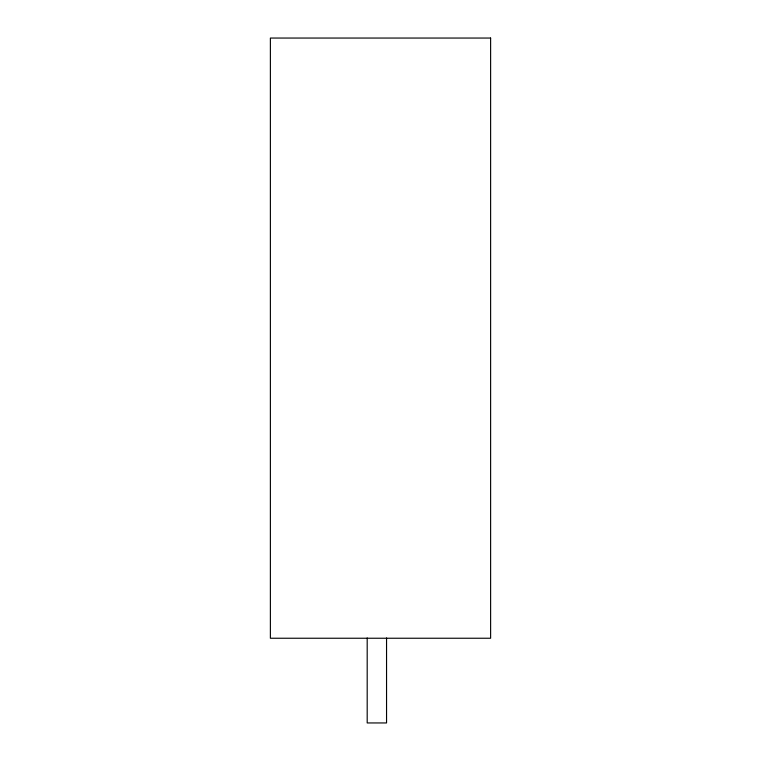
<?xml version="1.0" encoding="UTF-8"?>
<svg xmlns="http://www.w3.org/2000/svg" width="761" height="761" viewBox="0 0 761 761"><rect width="100%" height="100%" fill="white"/><g stroke="black" fill="none" stroke-linecap="round" stroke-linejoin="round"><path stroke-width="1.14" d="M386.55 637.946L386.55 722.95L367.192 722.95L367.192 637.946M490.617 38.05L270.383 38.05L270.383 638.241L490.617 638.241L490.617 38.05"/></g></svg>
